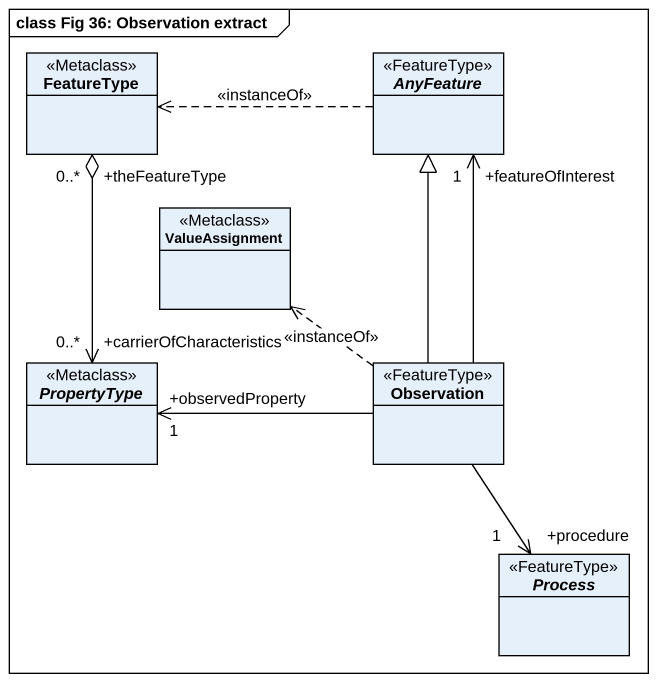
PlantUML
@startuml
mainframe class Fig 36: Observation extract
hide circle
hide empty members
class FeatureType <<Metaclass>>
abstract class AnyFeature <<FeatureType>>
class ValueAssignment <<Metaclass>>
abstract class PropertyType <<Metaclass>>
class Observation <<FeatureType>>
abstract class "Process" as Process_ <<FeatureType>>
FeatureType "+theFeatureType\n0..*" o--> "+carrierOfCharacteristics\n0..*" PropertyType
AnyFeature .left.> FeatureType : <<instanceOf>>
Observation -up-> "+featureOfInterest\n1" AnyFeature
Observation -up-|> AnyFeature
Observation .up.> ValueAssignment : <<instanceOf>>
Observation -left-> "+observedProperty\n1" PropertyType
Observation --> "+procedure\n1" Process_
@enduml
